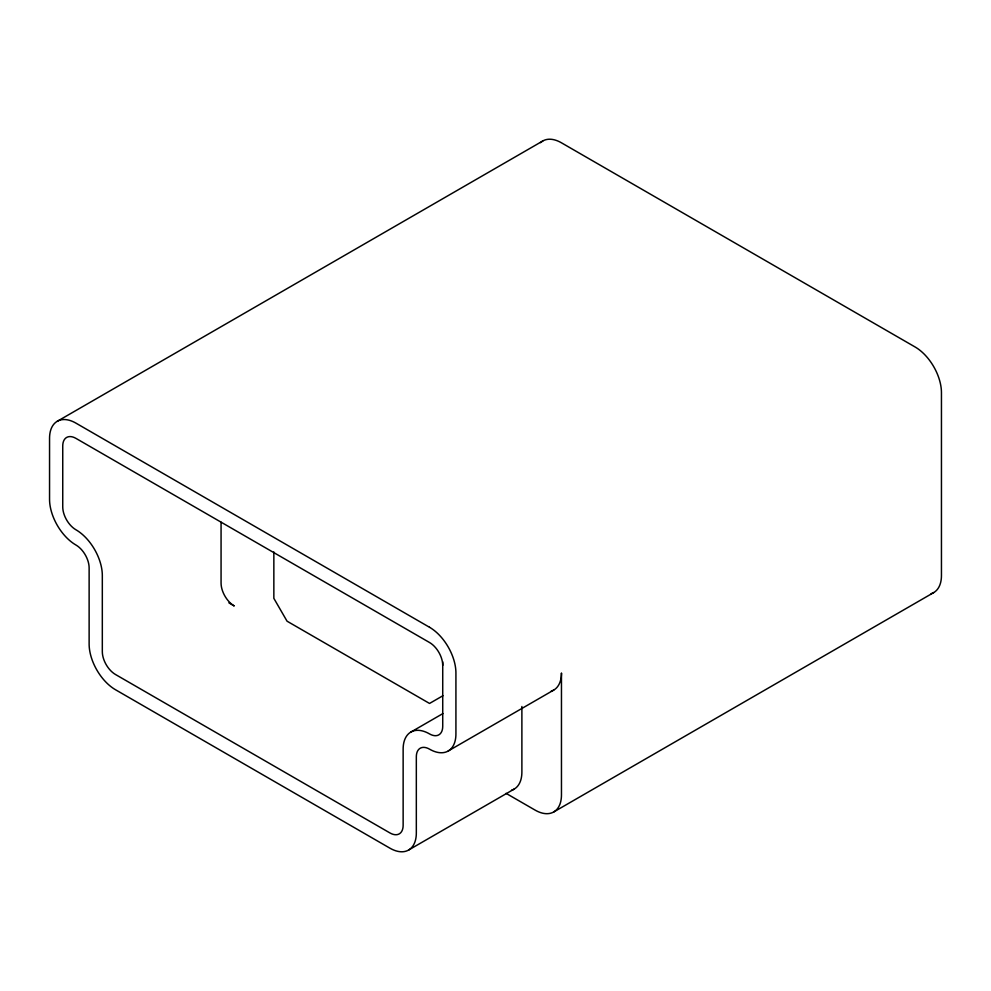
<?xml version="1.0" encoding="UTF-8"?>
<svg xmlns="http://www.w3.org/2000/svg" width="991" height="991" viewBox="0 0 991 991"><rect width="100%" height="100%" fill="white"/><g stroke="black" fill="none" stroke-linecap="round" stroke-linejoin="round"><path stroke-width="1.49" d="M57.28 421.286L542.808 140.97M442.915 695.732L429.537 703.449L287.043 621.184L273.85 598.341L273.85 551.962M410.869 732.076L442.89 713.582M448.192 751.005L553.746 690.07M408.614 850.03L514.156 789.096M553.746 811.951L933.72 592.568M228.896 602.862L234.26 605.959A18.656 10.777 60 0 1 221.067 583.104L221.067 522.158M506.054 793.345L535.078 810.093A37.324 21.542 60 0 0 561.463 794.869L561.463 672.988A37.324 21.542 60 0 1 551.145 691.198M521.885 706.496L521.885 772.014A37.324 21.542 60 0 1 511.567 790.223M442.729 661.839L442.729 726.304A18.656 10.777 60 0 1 429.537 733.922A37.324 21.542 60 0 0 403.139 749.159L403.139 825.33A18.656 10.777 60 0 1 389.946 832.948L115.513 674.512A18.656 10.777 60 0 1 102.321 651.657L102.321 575.486A37.324 21.542 60 0 0 75.935 529.776A18.656 10.777 60 0 1 62.743 506.921L62.743 445.987A18.656 10.777 60 0 1 75.935 438.369L429.537 642.515A18.656 10.777 60 0 1 442.729 665.37M931.131 593.696A37.324 21.542 60 0 0 941.45 575.486L941.45 392.659A37.324 21.542 60 0 0 915.065 346.961L561.463 142.815A37.324 21.542 60 0 0 540.529 142.654M429.537 627.278L75.935 423.132A37.324 21.542 60 0 0 49.55 438.369L49.55 499.303A37.324 21.542 60 0 0 75.935 545.013A18.656 10.777 60 0 1 89.128 567.868L89.128 644.039A37.324 21.542 60 0 0 115.513 689.748L389.946 848.185A37.324 21.542 60 0 0 416.331 832.948L416.331 756.777A18.656 10.777 60 0 1 429.537 749.159A37.324 21.542 60 0 0 455.922 733.922L455.922 672.988A37.324 21.542 60 0 0 429.537 627.278"/></g></svg>
